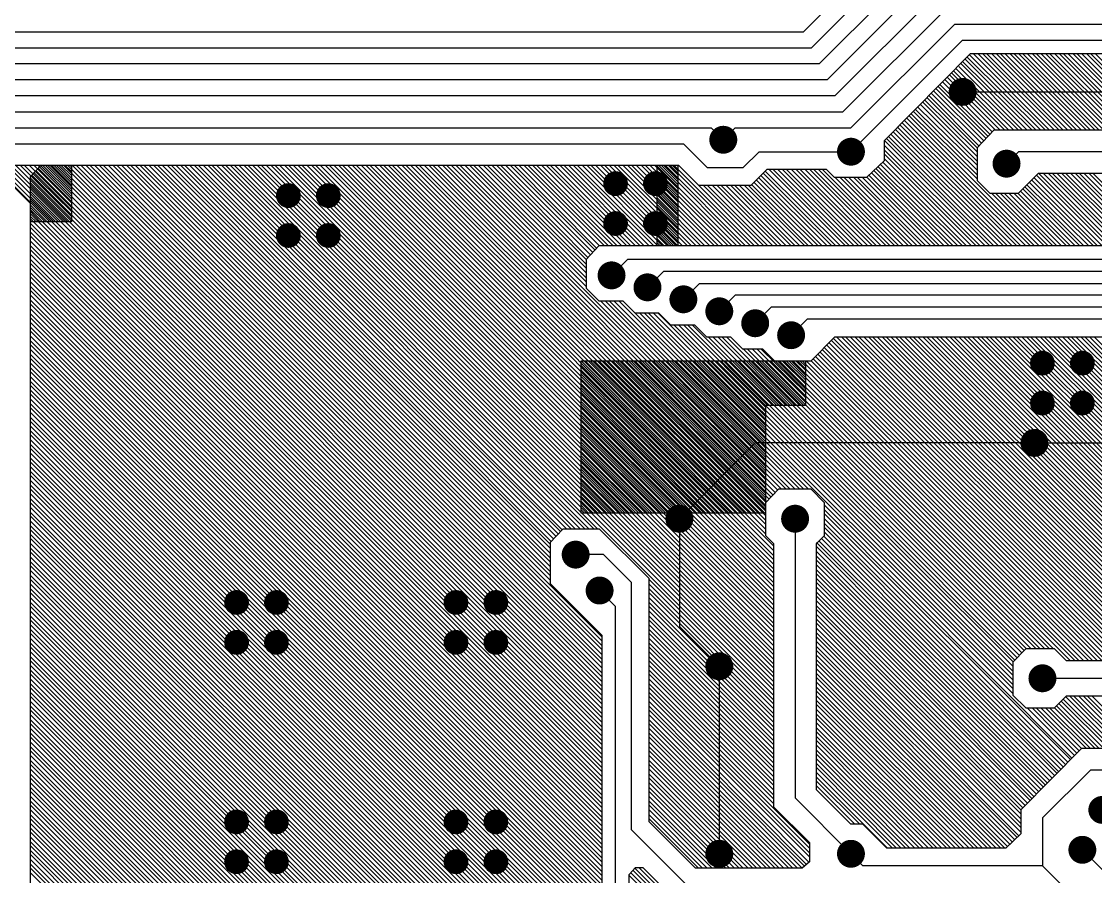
# Model space of a CAD drawing. Extents: x 295 to 953, y 10 to 290.
# Drawn here: x 622.5 to 678.9, y 148.6 to 193.5 of the extents above; entities that cross this region are included whole.
import ezdxf

# ---------------------------------------------------------------- set-up
doc = ezdxf.new("R2010")
doc.units = 0
doc.header["$LTSCALE"] = 5
doc.header["$MEASUREMENT"] = 0
doc.layers.get('0').update_dxf_attribs({"linetype": 'CONTINUOUS', "lineweight": 25})
doc.layers.add('ART02_PHO', color=2, linetype='CONTINUOUS')

msp = doc.modelspace()

# ---------------------------------------------------------------- linework, layer by layer
for points, const_width in [([(672.311, 189.775, -1), (671.577, 189.775, -1)], 0.733), ([(659.738, 187.26, -1), (659.004, 187.26, -1)], 0.733), ([(666.443, 186.632, -1), (665.71, 186.632, -1)], 0.733), ([(674.616, 186.003, -1), (673.882, 186.003, -1)], 0.733), ([(654.038, 184.955, -1), (653.388, 184.955, -1)], 0.65), ([(656.134, 184.955, -1), (655.484, 184.955, -1)], 0.65), ([(636.855, 184.327, -1), (636.205, 184.327, -1)], 0.65), ([(638.95, 184.327, -1), (638.301, 184.327, -1)], 0.65), ([(654.038, 182.86, -1), (653.388, 182.86, -1)], 0.65), ([(656.134, 182.86, -1), (655.484, 182.86, -1)], 0.65), ([(636.855, 182.231, -1), (636.205, 182.231, -1)], 0.65), ([(638.95, 182.231, -1), (638.301, 182.231, -1)], 0.65), ([(653.87, 180.136, -1), (653.137, 180.136, -1)], 0.733), ([(655.756, 179.507, -1), (655.023, 179.507, -1)], 0.733), ([(657.642, 178.878, -1), (656.909, 178.878, -1)], 0.733), ([(659.528, 178.25, -1), (658.795, 178.25, -1)], 0.733), ([(661.414, 177.621, -1), (660.681, 177.621, -1)], 0.733), ([(663.3, 176.992, -1), (662.567, 176.992, -1)], 0.733), ([(676.46, 175.526, -1), (675.81, 175.526, -1)], 0.65), ([(678.555, 175.526, -1), (677.906, 175.526, -1)], 0.65), ([(676.46, 173.43, -1), (675.81, 173.43, -1)], 0.65), ([(678.555, 173.43, -1), (677.906, 173.43, -1)], 0.65), ([(676.083, 171.335, -1), (675.349, 171.335, -1)], 0.733), ([(657.433, 167.353, -1), (656.699, 167.353, -1)], 0.733), ([(663.51, 167.353, -1), (662.776, 167.353, -1)], 0.733), ([(651.984, 165.467, -1), (651.251, 165.467, -1)], 0.733), ([(653.242, 163.581, -1), (652.508, 163.581, -1)], 0.733), ([(634.131, 162.953, -1), (633.481, 162.953, -1)], 0.65), ([(636.226, 162.953, -1), (635.577, 162.953, -1)], 0.65), ([(645.656, 162.953, -1), (645.006, 162.953, -1)], 0.65), ([(647.752, 162.953, -1), (647.102, 162.953, -1)], 0.65), ([(634.131, 160.857, -1), (633.481, 160.857, -1)], 0.65), ([(636.226, 160.857, -1), (635.577, 160.857, -1)], 0.65), ([(645.656, 160.857, -1), (645.006, 160.857, -1)], 0.65), ([(647.752, 160.857, -1), (647.102, 160.857, -1)], 0.65), ([(659.528, 159.6, -1), (658.795, 159.6, -1)], 0.733), ([(676.502, 158.971, -1), (675.768, 158.971, -1)], 0.733), ([(679.645, 152.056, -1), (678.912, 152.056, -1)], 0.733), ([(634.131, 151.427, -1), (633.481, 151.427, -1)], 0.65), ([(636.226, 151.427, -1), (635.577, 151.427, -1)], 0.65), ([(645.656, 151.427, -1), (645.006, 151.427, -1)], 0.65), ([(647.752, 151.427, -1), (647.102, 151.427, -1)], 0.65), ([(678.597, 149.96, -1), (677.864, 149.96, -1)], 0.733), ([(659.528, 149.751, -1), (658.795, 149.751, -1)], 0.733), ([(666.443, 149.751, -1), (665.71, 149.751, -1)], 0.733), ([(634.131, 149.332, -1), (633.481, 149.332, -1)], 0.65), ([(636.226, 149.332, -1), (635.577, 149.332, -1)], 0.65), ([(645.656, 149.332, -1), (645.006, 149.332, -1)], 0.65), ([(647.752, 149.332, -1), (647.102, 149.332, -1)], 0.65)]:
    msp.add_lwpolyline(points, format="xyb", close=True, dxfattribs=dict(const_width=const_width))
at = {"layer": 'ART02_PHO', "color": 7}
for p, q in [((669.01, 198.367), (663.562, 192.918)), ((669.429, 197.528), (663.981, 192.08)), ((669.849, 196.69), (664.4, 191.242)), ((670.268, 195.852), (664.819, 190.404)), ((670.687, 195.014), (665.238, 189.565)), ((665.658, 188.727), (671.106, 194.176)), ((666.077, 187.889), (671.525, 193.337)), ((671.525, 193.337), (727.475, 193.337)), ((663.562, 192.918), (557.32, 192.918)), ((666.077, 186.632), (671.944, 192.499)), ((671.944, 192.499), (727.056, 192.499)), ((663.981, 192.08), (557.739, 192.08)), ((664.4, 191.242), (558.158, 191.242)), ((667.837, 187.218), (672.363, 191.787)), ((675.339, 187.763), (671.86, 191.242)), ((675.59, 187.763), (671.944, 191.368)), ((675.8, 187.763), (672.07, 191.493)), ((676.051, 187.763), (672.196, 191.577)), ((676.303, 187.763), (672.321, 191.703)), ((672.363, 191.787), (726.804, 191.787)), ((676.512, 187.763), (672.489, 191.787)), ((676.764, 187.763), (672.74, 191.787)), ((677.015, 187.763), (672.992, 191.787)), ((677.225, 187.763), (673.201, 191.787)), ((677.476, 187.763), (673.453, 191.787)), ((677.728, 187.763), (673.704, 191.787)), ((677.937, 187.763), (673.914, 191.787)), ((678.189, 187.763), (674.165, 191.787)), ((678.44, 187.763), (674.417, 191.787)), ((678.65, 187.763), (674.626, 191.787)), ((678.901, 187.763), (674.878, 191.787)), ((679.111, 187.763), (675.087, 191.787)), ((679.362, 187.763), (675.339, 191.787)), ((679.614, 187.763), (675.59, 191.787)), ((679.823, 187.763), (675.8, 191.787)), ((680.075, 187.763), (676.051, 191.787)), ((680.326, 187.763), (676.303, 191.787)), ((680.536, 187.763), (676.512, 191.787)), ((680.787, 187.763), (676.764, 191.787)), ((681.039, 187.763), (677.015, 191.787)), ((681.248, 187.763), (677.225, 191.787)), ((681.5, 187.763), (677.476, 191.787)), ((681.751, 187.763), (677.728, 191.787)), ((681.961, 187.763), (677.937, 191.787)), ((682.212, 187.763), (678.189, 191.787)), ((682.463, 187.763), (678.44, 191.787)), ((682.673, 187.763), (678.65, 191.787)), ((682.924, 187.763), (678.901, 191.787)), ((674.375, 187.763), (671.357, 190.781)), ((674.626, 187.763), (671.483, 190.865)), ((674.878, 187.763), (671.609, 190.99)), ((675.087, 187.763), (671.735, 191.116)), ((664.819, 190.404), (558.578, 190.404)), ((673.369, 187.554), (670.771, 190.152)), ((673.495, 187.679), (670.896, 190.278)), ((673.662, 187.763), (671.022, 190.404)), ((673.914, 187.763), (671.148, 190.529)), ((674.165, 187.763), (671.274, 190.655)), ((665.238, 189.565), (558.997, 189.565)), ((672.782, 186.967), (670.184, 189.565)), ((672.908, 187.093), (670.31, 189.691)), ((673.034, 187.218), (670.435, 189.817)), ((673.159, 187.344), (670.561, 189.943)), ((673.285, 187.428), (670.645, 190.068)), ((671.944, 189.775), (703.586, 189.775)), ((672.698, 185.919), (669.597, 188.979)), ((672.698, 186.129), (669.723, 189.104)), ((672.698, 186.38), (669.849, 189.23)), ((672.698, 186.632), (669.932, 189.356)), ((672.698, 186.841), (670.058, 189.482)), ((559.416, 188.727), (665.658, 188.727)), ((675.967, 181.686), (669.136, 188.518)), ((672.698, 185.207), (669.22, 188.643)), ((672.698, 185.416), (669.346, 188.769)), ((672.698, 185.668), (669.471, 188.853)), ((560.463, 187.889), (658.742, 187.889)), ((658.742, 187.889), (659.371, 187.26)), ((659.371, 187.26), (660, 187.889)), ((660, 187.889), (666.077, 187.889)), ((674.794, 181.686), (668.507, 187.931)), ((675.004, 181.686), (668.633, 188.057)), ((675.255, 181.686), (668.759, 188.141)), ((675.506, 181.686), (668.885, 188.266)), ((675.716, 181.686), (669.01, 188.392)), ((673.579, 181.686), (667.921, 187.344)), ((673.83, 181.686), (668.046, 187.428)), ((674.081, 181.686), (668.172, 187.554)), ((674.291, 181.686), (668.298, 187.679)), ((674.542, 181.686), (668.424, 187.805)), ((673.579, 187.763), (672.698, 186.841)), ((688.666, 187.763), (673.579, 187.763)), ((562.14, 187.051), (657.276, 187.051)), ((657.276, 187.051), (658.533, 185.794)), ((673.369, 181.686), (667.837, 187.218)), ((667.837, 186.171), (667.837, 187.218)), ((673.118, 181.686), (667.837, 186.967)), ((672.698, 186.841), (672.698, 185.123)), ((660.419, 185.794), (661.257, 186.632)), ((661.257, 186.632), (666.077, 186.632)), ((666.915, 185.291), (667.837, 186.171)), ((672.866, 181.686), (667.837, 186.716)), ((672.657, 181.686), (667.837, 186.506)), ((672.405, 181.686), (667.837, 186.255)), ((674.878, 186.632), (674.249, 186.003)), ((689.965, 186.632), (674.878, 186.632)), ((615.449, 185.919), (625.131, 185.919)), ((623.999, 182.944), (621.023, 185.919)), ((624.209, 182.944), (621.233, 185.919)), ((624.46, 182.944), (621.484, 185.919)), ((624.712, 182.944), (621.736, 185.919)), ((624.921, 182.944), (621.945, 185.919)), ((625.131, 182.986), (622.197, 185.919)), ((625.131, 183.237), (622.448, 185.919)), ((625.131, 183.488), (622.658, 185.919)), ((625.131, 183.698), (622.909, 185.919)), ((622.993, 185.333), (623.538, 185.919)), ((625.131, 183.95), (623.161, 185.919)), ((653.001, 155.954), (623.287, 185.626)), ((625.131, 184.159), (623.37, 185.919)), ((653.001, 156.205), (623.412, 185.752)), ((623.538, 185.919), (656.982, 185.919)), ((653.001, 156.415), (623.538, 185.877)), ((625.131, 184.411), (623.622, 185.919)), ((653.001, 156.666), (623.748, 185.919)), ((625.131, 184.662), (623.873, 185.919)), ((653.001, 156.918), (623.999, 185.919)), ((625.131, 184.872), (624.083, 185.919)), ((653.001, 157.127), (624.209, 185.919)), ((625.131, 185.123), (624.334, 185.919)), ((653.001, 157.379), (624.46, 185.919)), ((625.131, 185.374), (624.586, 185.919)), ((653.001, 157.63), (624.712, 185.919)), ((625.131, 185.584), (624.795, 185.919)), ((653.001, 157.84), (624.921, 185.919)), ((625.131, 185.835), (625.047, 185.919)), ((625.131, 185.919), (625.131, 182.944)), ((653.001, 158.091), (625.173, 185.919)), ((653.001, 158.342), (625.382, 185.919)), ((653.001, 158.552), (625.634, 185.919)), ((653.001, 158.804), (625.885, 185.919)), ((653.001, 159.055), (626.095, 185.919)), ((653.001, 159.265), (626.346, 185.919)), ((653.001, 159.516), (626.597, 185.919)), ((653.001, 159.767), (626.807, 185.919)), ((653.001, 159.977), (627.058, 185.919)), ((653.001, 160.228), (627.31, 185.919)), ((653.001, 160.48), (627.519, 185.919)), ((653.001, 160.689), (627.771, 185.919)), ((653.001, 160.941), (628.022, 185.919)), ((653.001, 161.15), (628.232, 185.919)), ((650.277, 164.126), (628.483, 185.919)), ((650.277, 164.378), (628.735, 185.919)), ((650.277, 164.587), (628.944, 185.919)), ((650.277, 164.839), (629.196, 185.919)), ((650.277, 165.09), (629.447, 185.919)), ((650.277, 165.3), (629.657, 185.919)), ((650.277, 165.551), (629.908, 185.919)), ((650.277, 165.802), (630.16, 185.919)), ((650.277, 166.012), (630.369, 185.919)), ((650.319, 166.18), (630.621, 185.919)), ((650.444, 166.305), (630.872, 185.919)), ((650.57, 166.431), (631.082, 185.919)), ((650.696, 166.557), (631.333, 185.919)), ((650.821, 166.683), (631.585, 185.919)), ((650.905, 166.766), (631.794, 185.919)), ((651.157, 166.808), (632.046, 185.919)), ((651.408, 166.808), (632.297, 185.919)), ((651.618, 166.808), (632.507, 185.919)), ((651.869, 166.808), (632.758, 185.919)), ((652.121, 166.808), (633.01, 185.919)), ((652.33, 166.808), (633.219, 185.919)), ((652.582, 166.808), (633.471, 185.919)), ((652.791, 166.808), (633.68, 185.919)), ((662.011, 157.84), (633.932, 185.919)), ((662.011, 158.091), (634.183, 185.919)), ((662.011, 158.342), (634.393, 185.919)), ((662.011, 158.552), (634.644, 185.919)), ((662.011, 158.804), (634.896, 185.919)), ((662.011, 159.055), (635.105, 185.919)), ((662.011, 159.265), (635.357, 185.919)), ((662.011, 159.516), (635.608, 185.919)), ((662.011, 159.726), (635.818, 185.919)), ((662.011, 159.977), (636.069, 185.919)), ((662.011, 160.228), (636.321, 185.919)), ((662.011, 160.438), (636.53, 185.919)), ((662.011, 160.689), (636.782, 185.919)), ((662.011, 160.941), (637.033, 185.919)), ((662.011, 161.15), (637.243, 185.919)), ((662.011, 161.402), (637.494, 185.919)), ((662.011, 161.653), (637.746, 185.919)), ((662.011, 161.863), (637.955, 185.919)), ((662.011, 162.114), (638.207, 185.919)), ((662.011, 162.366), (638.458, 185.919)), ((662.011, 162.575), (638.668, 185.919)), ((662.011, 162.827), (638.919, 185.919)), ((662.011, 163.078), (639.17, 185.919)), ((662.011, 163.288), (639.38, 185.919)), ((662.011, 163.539), (639.631, 185.919)), ((662.011, 163.791), (639.883, 185.919)), ((662.011, 164), (640.092, 185.919)), ((662.011, 164.252), (640.344, 185.919)), ((662.011, 164.503), (640.595, 185.919)), ((662.011, 164.713), (640.805, 185.919)), ((662.011, 164.964), (641.056, 185.919)), ((662.011, 165.216), (641.308, 185.919)), ((662.011, 165.425), (641.517, 185.919)), ((662.011, 165.677), (641.769, 185.919)), ((662.011, 165.928), (641.978, 185.919)), ((661.592, 166.557), (642.23, 185.919)), ((661.592, 166.808), (642.481, 185.919)), ((661.592, 167.06), (642.691, 185.919)), ((661.592, 167.269), (642.942, 185.919)), ((661.592, 167.521), (643.194, 185.919)), ((661.592, 167.772), (643.403, 185.919)), ((661.592, 167.982), (643.655, 185.919)), ((661.592, 168.233), (643.906, 185.919)), ((661.592, 168.443), (644.116, 185.919)), ((661.592, 168.694), (644.367, 185.919)), ((661.592, 168.946), (644.619, 185.919)), ((661.592, 169.155), (644.828, 185.919)), ((661.592, 169.407), (645.08, 185.919)), ((661.592, 169.658), (645.331, 185.919)), ((661.592, 169.868), (645.541, 185.919)), ((652.163, 179.549), (645.792, 185.919)), ((652.163, 179.8), (646.044, 185.919)), ((652.163, 180.01), (646.253, 185.919)), ((652.163, 180.261), (646.505, 185.919)), ((652.163, 180.513), (646.756, 185.919)), ((652.163, 180.722), (646.966, 185.919)), ((652.163, 180.974), (647.217, 185.919)), ((652.246, 181.1), (647.469, 185.919)), ((652.372, 181.225), (647.678, 185.919)), ((652.498, 181.351), (647.93, 185.919)), ((652.624, 181.477), (648.181, 185.919)), ((652.707, 181.561), (648.391, 185.919)), ((652.875, 181.686), (648.642, 185.919)), ((653.126, 181.686), (648.894, 185.919)), ((653.336, 181.686), (649.103, 185.919)), ((653.587, 181.686), (649.355, 185.919)), ((653.797, 181.686), (649.564, 185.919)), ((654.049, 181.686), (649.816, 185.919)), ((654.3, 181.686), (650.067, 185.919)), ((654.51, 181.686), (650.277, 185.919)), ((654.761, 181.686), (650.528, 185.919)), ((655.012, 181.686), (650.78, 185.919)), ((655.222, 181.686), (650.989, 185.919)), ((655.473, 181.686), (651.241, 185.919)), ((655.725, 181.686), (651.492, 185.919)), ((655.934, 181.686), (651.702, 185.919)), ((656.186, 181.686), (651.953, 185.919)), ((656.437, 181.686), (652.204, 185.919)), ((656.647, 181.686), (652.414, 185.919)), ((656.898, 181.686), (652.665, 185.919)), ((656.982, 181.854), (652.917, 185.919)), ((656.982, 182.064), (653.126, 185.919)), ((656.982, 182.315), (653.378, 185.919)), ((656.982, 182.566), (653.629, 185.919)), ((656.982, 182.776), (653.839, 185.919)), ((656.982, 183.027), (654.09, 185.919)), ((656.982, 183.279), (654.342, 185.919)), ((656.982, 183.488), (654.551, 185.919)), ((656.982, 183.74), (654.803, 185.919)), ((656.982, 183.991), (655.054, 185.919)), ((656.982, 184.201), (655.264, 185.919)), ((656.982, 184.452), (655.515, 185.919)), ((656.982, 184.704), (655.767, 185.919)), ((655.893, 181.686), (655.893, 185.919)), ((655.893, 185.919), (657.024, 185.919)), ((660.084, 181.686), (655.893, 185.877)), ((659.832, 181.686), (655.893, 185.626)), ((656.982, 184.913), (655.976, 185.919)), ((660.335, 181.686), (656.102, 185.919)), ((656.982, 185.165), (656.228, 185.919)), ((660.545, 181.686), (656.312, 185.919)), ((656.982, 185.416), (656.479, 185.919)), ((660.796, 181.686), (656.563, 185.919)), ((656.982, 185.626), (656.689, 185.919)), ((661.006, 181.686), (656.773, 185.919)), ((656.982, 185.877), (656.94, 185.919)), ((656.982, 185.919), (656.982, 181.686)), ((657.024, 185.919), (658.072, 184.872)), ((658.533, 185.794), (660.419, 185.794)), ((660.838, 184.872), (661.676, 185.71)), ((661.676, 185.71), (664.777, 185.71)), ((665.783, 181.686), (661.76, 185.71)), ((665.993, 181.686), (661.969, 185.71)), ((666.244, 181.686), (662.221, 185.71)), ((666.496, 181.686), (662.472, 185.71)), ((666.705, 181.686), (662.682, 185.71)), ((666.957, 181.686), (662.933, 185.71)), ((667.208, 181.686), (663.185, 185.71)), ((667.418, 181.686), (663.394, 185.71)), ((667.669, 181.686), (663.646, 185.71)), ((667.921, 181.686), (663.897, 185.71)), ((668.13, 181.686), (664.107, 185.71)), ((668.382, 181.686), (664.358, 185.71)), ((668.591, 181.686), (664.568, 185.71)), ((664.777, 185.71), (665.197, 185.291)), ((671.232, 181.686), (667.292, 185.626)), ((671.441, 181.686), (667.376, 185.752)), ((671.693, 181.686), (667.502, 185.835)), ((671.944, 181.686), (667.627, 185.961)), ((672.154, 181.686), (667.753, 186.087)), ((622.993, 146.566), (622.993, 185.333)), ((653.001, 155.241), (622.993, 185.249)), ((653.001, 155.493), (623.035, 185.416)), ((653.001, 155.702), (623.161, 185.542)), ((659.623, 181.686), (655.893, 185.416)), ((659.371, 181.686), (655.893, 185.165)), ((664.568, 181.686), (661.131, 185.123)), ((664.819, 181.686), (661.257, 185.249)), ((665.071, 181.686), (661.341, 185.374)), ((665.28, 181.686), (661.467, 185.5)), ((665.532, 181.686), (661.592, 185.584)), ((665.197, 185.291), (666.915, 185.291)), ((668.843, 181.686), (665.238, 185.291)), ((669.094, 181.686), (665.49, 185.291)), ((669.304, 181.686), (665.699, 185.291)), ((669.555, 181.686), (665.951, 185.291)), ((669.807, 181.686), (666.202, 185.291)), ((670.016, 181.686), (666.412, 185.291)), ((670.268, 181.686), (666.663, 185.291)), ((670.519, 181.686), (666.915, 185.291)), ((670.729, 181.686), (667.041, 185.374)), ((670.98, 181.686), (667.166, 185.5)), ((672.698, 185.123), (673.369, 184.452)), ((674.878, 184.452), (675.926, 185.5)), ((679.027, 181.686), (675.59, 185.123)), ((679.278, 181.686), (675.716, 185.249)), ((679.53, 181.686), (675.842, 185.374)), ((679.739, 181.686), (675.926, 185.5)), ((675.926, 185.5), (688.666, 185.5)), ((679.991, 181.686), (676.177, 185.5)), ((680.242, 181.686), (676.428, 185.5)), ((680.452, 181.686), (676.638, 185.5)), ((680.703, 181.686), (676.889, 185.5)), ((680.955, 181.686), (677.141, 185.5)), ((681.164, 181.686), (677.35, 185.5)), ((681.416, 181.686), (677.602, 185.5)), ((681.667, 181.686), (677.853, 185.5)), ((681.877, 181.686), (678.063, 185.5)), ((682.128, 181.686), (678.314, 185.5)), ((682.38, 181.686), (678.566, 185.5)), ((682.589, 181.686), (678.775, 185.5)), ((622.993, 183.908), (622.071, 184.83)), ((653.001, 154.99), (622.993, 184.997)), ((653.001, 154.78), (622.993, 184.788)), ((653.001, 154.529), (622.993, 184.536)), ((659.12, 181.686), (655.893, 184.913)), ((658.91, 181.686), (655.893, 184.704)), ((661.257, 181.686), (658.072, 184.872)), ((658.072, 184.872), (660.838, 184.872)), ((661.508, 181.686), (658.323, 184.872)), ((661.718, 181.686), (658.533, 184.872)), ((661.969, 181.686), (658.784, 184.872)), ((662.221, 181.686), (659.036, 184.872)), ((662.431, 181.686), (659.245, 184.872)), ((662.682, 181.686), (659.497, 184.872)), ((662.933, 181.686), (659.748, 184.872)), ((663.143, 181.686), (659.958, 184.872)), ((663.394, 181.686), (660.209, 184.872)), ((663.646, 181.686), (660.461, 184.872)), ((663.855, 181.686), (660.67, 184.872)), ((664.107, 181.686), (660.88, 184.872)), ((664.358, 181.686), (661.006, 184.997)), ((677.853, 181.686), (675.004, 184.536)), ((678.105, 181.686), (675.129, 184.662)), ((678.314, 181.686), (675.213, 184.788)), ((678.566, 181.686), (675.339, 184.872)), ((678.817, 181.686), (675.465, 184.997)), ((653.001, 154.277), (622.993, 184.285)), ((653.001, 154.068), (622.993, 184.075)), ((622.993, 182.944), (622.993, 183.908)), ((658.659, 181.686), (655.893, 184.452)), ((658.407, 181.686), (655.893, 184.201)), ((658.198, 181.686), (655.893, 183.991)), ((673.369, 184.452), (674.878, 184.452)), ((676.219, 181.686), (673.453, 184.452)), ((676.428, 181.686), (673.662, 184.452)), ((676.68, 181.686), (673.914, 184.452)), ((676.889, 181.686), (674.123, 184.452)), ((677.141, 181.686), (674.375, 184.452)), ((677.392, 181.686), (674.626, 184.452)), ((677.602, 181.686), (674.836, 184.452)), ((653.001, 153.816), (622.993, 183.824)), ((623.748, 182.944), (622.993, 183.698)), ((653.001, 153.565), (622.993, 183.572)), ((623.496, 182.944), (622.993, 183.488)), ((653.001, 153.355), (622.993, 183.363)), ((657.946, 181.686), (655.893, 183.74)), ((657.695, 181.686), (655.893, 183.488)), ((623.287, 182.944), (622.993, 183.237)), ((653.001, 153.104), (622.993, 183.111)), ((623.035, 182.944), (622.993, 182.986)), ((625.131, 182.944), (622.993, 182.944)), ((653.001, 152.852), (622.993, 182.86)), ((657.485, 181.686), (655.893, 183.279)), ((657.234, 181.686), (655.893, 183.027)), ((656.982, 181.686), (655.893, 182.776)), ((653.001, 152.643), (622.993, 182.65)), ((653.001, 152.391), (622.993, 182.399)), ((656.773, 181.686), (655.893, 182.566)), ((656.521, 181.686), (655.893, 182.315)), ((653.001, 152.182), (622.993, 182.189)), ((653.001, 151.93), (622.993, 181.938)), ((653.001, 151.679), (622.993, 181.686)), ((652.833, 181.686), (652.163, 180.974)), ((656.982, 181.686), (652.833, 181.686)), ((656.27, 181.686), (655.893, 182.064)), ((656.06, 181.686), (655.893, 181.854)), ((688.079, 181.686), (655.893, 181.686)), ((653.001, 151.469), (622.993, 181.477)), ((653.001, 151.218), (622.993, 181.225)), ((653.001, 150.966), (622.993, 180.974)), ((653.001, 150.757), (622.993, 180.764)), ((652.163, 180.974), (652.163, 179.465)), ((654.342, 180.974), (653.504, 180.136)), ((687.87, 180.974), (654.342, 180.974)), ((653.001, 150.505), (622.993, 180.513)), ((653.001, 150.254), (622.993, 180.261)), ((653.001, 150.044), (622.993, 180.052)), ((656.228, 180.345), (655.39, 179.507)), ((685.984, 180.345), (656.228, 180.345)), ((653.001, 149.793), (622.993, 179.8)), ((653.001, 149.541), (622.993, 179.549)), ((652.163, 179.465), (652.833, 178.795)), ((657.276, 178.878), (658.114, 179.717)), ((658.114, 179.717), (684.098, 179.717)), ((653.001, 149.332), (622.993, 179.339)), ((653.001, 149.08), (622.993, 179.088)), ((653.001, 148.829), (622.993, 178.836)), ((660, 179.088), (659.162, 178.25)), ((683.679, 179.088), (660, 179.088)), ((653.001, 148.619), (622.993, 178.627)), ((653.001, 148.368), (622.993, 178.375)), ((652.833, 178.795), (654.09, 178.795)), ((661.592, 170.119), (652.917, 178.795)), ((661.592, 170.371), (653.168, 178.795)), ((661.592, 170.58), (653.378, 178.795)), ((661.592, 170.832), (653.629, 178.795)), ((661.592, 171.083), (653.881, 178.795)), ((654.09, 178.795), (654.719, 178.166)), ((661.886, 178.459), (661.047, 177.621)), ((683.26, 178.459), (661.886, 178.459)), ((653.001, 148.116), (622.993, 178.124)), ((653.001, 147.907), (622.993, 177.914)), ((661.592, 171.293), (654.719, 178.166)), ((654.719, 178.166), (655.976, 178.166)), ((661.592, 171.544), (654.971, 178.166)), ((661.592, 171.796), (655.222, 178.166)), ((661.592, 172.005), (655.432, 178.166)), ((661.592, 172.257), (655.683, 178.166)), ((661.592, 172.508), (655.934, 178.166)), ((655.976, 178.166), (656.605, 177.537)), ((663.772, 177.831), (662.933, 176.992)), ((682.841, 177.831), (663.772, 177.831)), ((653.001, 147.655), (622.993, 177.663)), ((653.001, 147.404), (622.993, 177.412)), ((653.001, 147.194), (622.993, 177.202)), ((656.605, 177.537), (657.862, 177.537)), ((661.592, 172.718), (656.773, 177.537)), ((661.592, 172.969), (657.024, 177.537)), ((661.592, 173.221), (657.276, 177.537)), ((661.718, 173.304), (657.485, 177.537)), ((661.969, 173.304), (657.737, 177.537)), ((657.862, 177.537), (658.491, 176.909)), ((653.001, 146.943), (622.993, 176.951)), ((653.001, 146.692), (622.993, 176.699)), ((658.491, 176.909), (659.748, 176.909)), ((662.179, 173.304), (658.575, 176.909)), ((662.431, 173.304), (658.826, 176.909)), ((662.682, 173.304), (659.078, 176.909)), ((662.892, 173.304), (659.287, 176.909)), ((663.143, 173.304), (659.539, 176.909)), ((659.748, 176.909), (660.377, 176.28)), ((663.981, 175.651), (665.238, 176.909)), ((681.625, 159.893), (664.945, 176.573)), ((681.877, 159.893), (665.071, 176.699)), ((682.128, 159.893), (665.155, 176.825)), ((665.238, 176.909), (682.38, 176.909)), ((682.338, 159.893), (665.322, 176.909)), ((682.589, 159.893), (665.574, 176.909)), ((682.799, 159.893), (665.783, 176.909)), ((683.05, 159.893), (666.035, 176.909)), ((683.302, 159.893), (666.286, 176.909)), ((683.511, 159.893), (666.496, 176.909)), ((683.763, 159.893), (666.747, 176.909)), ((684.014, 159.893), (666.999, 176.909)), ((684.224, 159.893), (667.208, 176.909)), ((684.475, 159.893), (667.46, 176.909)), ((684.727, 159.893), (667.711, 176.909)), ((684.936, 159.893), (667.921, 176.909)), ((685.188, 159.893), (668.172, 176.909)), ((685.439, 159.893), (668.424, 176.909)), ((685.649, 159.893), (668.633, 176.909)), ((685.9, 159.893), (668.885, 176.909)), ((686.152, 159.893), (669.136, 176.909)), ((686.361, 159.893), (669.346, 176.909)), ((686.613, 159.893), (669.597, 176.909)), ((686.864, 159.893), (669.849, 176.909)), ((687.074, 159.893), (670.058, 176.909)), ((687.325, 159.893), (670.31, 176.909)), ((687.577, 159.893), (670.561, 176.909)), ((687.786, 159.893), (670.771, 176.909)), ((688.038, 159.893), (671.022, 176.909)), ((688.289, 159.893), (671.274, 176.909)), ((688.499, 159.893), (671.483, 176.909)), ((688.75, 159.893), (671.735, 176.909)), ((689.001, 159.893), (671.986, 176.909)), ((689.211, 159.893), (672.196, 176.909)), ((689.462, 159.893), (672.447, 176.909)), ((689.714, 159.893), (672.698, 176.909)), ((689.923, 159.893), (672.908, 176.909)), ((690.175, 159.893), (673.159, 176.909)), ((690.384, 159.893), (673.369, 176.909)), ((690.636, 159.893), (673.62, 176.909)), ((690.887, 159.893), (673.872, 176.909)), ((691.097, 159.893), (674.081, 176.909)), ((691.348, 159.893), (674.333, 176.909)), ((691.6, 159.893), (674.584, 176.909)), ((691.809, 159.893), (674.794, 176.909)), ((692.061, 159.893), (675.045, 176.909)), ((692.312, 159.893), (675.297, 176.909)), ((692.522, 159.893), (675.506, 176.909)), ((692.773, 159.893), (675.758, 176.909)), ((693.025, 159.893), (676.009, 176.909)), ((693.234, 159.893), (676.219, 176.909)), ((693.486, 159.893), (676.47, 176.909)), ((693.737, 159.893), (676.722, 176.909)), ((693.947, 159.893), (676.931, 176.909)), ((694.198, 159.893), (677.183, 176.909)), ((694.45, 159.893), (677.434, 176.909)), ((694.659, 159.893), (677.644, 176.909)), ((694.911, 159.893), (677.895, 176.909)), ((695.162, 159.893), (678.147, 176.909)), ((695.372, 159.893), (678.356, 176.909)), ((695.623, 159.893), (678.608, 176.909)), ((695.875, 159.893), (678.859, 176.909)), ((653.001, 146.482), (622.993, 176.49)), ((653.001, 146.231), (622.993, 176.238)), ((660.377, 176.28), (661.425, 176.28)), ((663.394, 173.304), (660.419, 176.28)), ((663.604, 173.304), (660.628, 176.28)), ((663.688, 173.472), (660.88, 176.28)), ((663.688, 173.723), (661.131, 176.28)), ((663.688, 173.975), (661.341, 176.28)), ((661.425, 176.28), (662.053, 175.651)), ((680.703, 159.893), (664.442, 176.112)), ((680.913, 159.893), (664.568, 176.238)), ((681.164, 159.893), (664.694, 176.322)), ((681.416, 159.893), (664.819, 176.448)), ((653.001, 145.979), (622.993, 175.987)), ((653.001, 145.769), (622.993, 175.777)), ((653.001, 145.518), (622.993, 175.526)), ((659.874, 167.647), (651.911, 175.651)), ((651.911, 175.651), (663.981, 175.651)), ((651.911, 167.647), (651.911, 175.651)), ((660.125, 167.647), (652.121, 175.651)), ((660.377, 167.647), (652.372, 175.651)), ((660.586, 167.647), (652.582, 175.651)), ((660.838, 167.647), (652.833, 175.651)), ((661.089, 167.647), (653.085, 175.651)), ((661.299, 167.647), (653.294, 175.651)), ((661.55, 167.647), (653.546, 175.651)), ((661.592, 167.856), (653.797, 175.651)), ((661.592, 168.066), (654.007, 175.651)), ((661.634, 168.275), (654.258, 175.651)), ((661.76, 168.401), (654.51, 175.651)), ((661.886, 168.485), (654.719, 175.651)), ((661.969, 168.61), (654.971, 175.651)), ((662.095, 168.736), (655.222, 175.651)), ((662.221, 168.862), (655.432, 175.651)), ((662.431, 168.904), (655.683, 175.651)), ((662.682, 168.904), (655.934, 175.651)), ((662.892, 168.904), (656.144, 175.651)), ((663.143, 168.904), (656.395, 175.651)), ((663.394, 168.904), (656.647, 175.651)), ((663.604, 168.904), (656.856, 175.651)), ((663.855, 168.904), (657.108, 175.651)), ((674.584, 158.426), (657.359, 175.651)), ((674.584, 158.636), (657.569, 175.651)), ((674.584, 158.887), (657.82, 175.651)), ((674.584, 159.139), (658.072, 175.651)), ((674.584, 159.348), (658.281, 175.651)), ((674.584, 159.6), (658.533, 175.651)), ((674.584, 159.851), (658.742, 175.651)), ((674.668, 159.935), (658.994, 175.651)), ((674.794, 160.061), (659.245, 175.651)), ((674.92, 160.187), (659.455, 175.651)), ((675.045, 160.312), (659.706, 175.651)), ((675.171, 160.438), (659.958, 175.651)), ((675.297, 160.522), (660.167, 175.651)), ((675.548, 160.522), (660.419, 175.651)), ((675.8, 160.522), (660.67, 175.651)), ((676.009, 160.522), (660.88, 175.651)), ((676.261, 160.522), (661.131, 175.651)), ((676.512, 160.522), (661.383, 175.651)), ((676.722, 160.522), (661.592, 175.651)), ((677.602, 159.893), (661.844, 175.651)), ((662.053, 175.651), (663.688, 175.651)), ((677.853, 159.893), (662.095, 175.651)), ((663.688, 174.184), (662.221, 175.651)), ((678.063, 159.893), (662.305, 175.651)), ((663.688, 174.436), (662.472, 175.651)), ((678.314, 159.893), (662.556, 175.651)), ((663.688, 174.645), (662.682, 175.651)), ((678.566, 159.893), (662.808, 175.651)), ((663.688, 174.897), (662.933, 175.651)), ((678.775, 159.893), (663.017, 175.651)), ((663.688, 175.148), (663.185, 175.651)), ((679.027, 159.893), (663.269, 175.651)), ((663.688, 175.358), (663.394, 175.651)), ((679.278, 159.893), (663.52, 175.651)), ((663.688, 175.609), (663.646, 175.651)), ((663.688, 175.651), (663.688, 173.304)), ((679.488, 159.893), (663.73, 175.651)), ((679.739, 159.893), (663.981, 175.651)), ((679.991, 159.893), (664.107, 175.735)), ((680.2, 159.893), (664.233, 175.861)), ((680.452, 159.893), (664.358, 175.987)), ((653.001, 145.267), (622.993, 175.274)), ((653.001, 145.057), (622.993, 175.065)), ((659.664, 167.647), (651.911, 175.4)), ((659.413, 167.647), (651.911, 175.148)), ((659.162, 167.647), (651.911, 174.939)), ((653.001, 144.806), (622.993, 174.813)), ((653.001, 144.554), (622.993, 174.562)), ((653.001, 144.345), (622.993, 174.352)), ((658.952, 167.647), (651.911, 174.687)), ((658.701, 167.647), (651.911, 174.436)), ((653.001, 144.093), (622.993, 174.101)), ((653.001, 143.884), (622.993, 173.891)), ((658.449, 167.647), (651.911, 174.226)), ((658.24, 167.647), (651.911, 173.975)), ((653.001, 143.632), (622.993, 173.64)), ((653.001, 143.381), (622.993, 173.388)), ((657.988, 167.647), (651.911, 173.723)), ((657.778, 167.647), (651.911, 173.514)), ((657.527, 167.647), (651.911, 173.262)), ((663.688, 173.304), (661.592, 173.304)), ((661.592, 173.304), (661.592, 166.473)), ((653.001, 143.171), (622.993, 173.179)), ((653.001, 142.92), (622.993, 172.927)), ((653.001, 142.668), (622.993, 172.676)), ((657.276, 167.647), (651.911, 173.011)), ((657.066, 167.647), (651.911, 172.801)), ((653.001, 142.459), (622.993, 172.466)), ((653.001, 142.207), (622.993, 172.215)), ((656.815, 167.647), (651.911, 172.55)), ((656.563, 167.647), (651.911, 172.299)), ((656.354, 167.647), (651.911, 172.089)), ((653.001, 141.956), (622.993, 171.963)), ((653.001, 141.746), (622.993, 171.754)), ((653.001, 141.495), (622.993, 171.502)), ((656.102, 167.647), (651.911, 171.838)), ((655.851, 167.647), (651.911, 171.586)), ((653.001, 141.243), (622.993, 171.251)), ((653.001, 141.034), (622.993, 171.041)), ((655.641, 167.647), (651.911, 171.377)), ((655.39, 167.647), (651.911, 171.125)), ((661.047, 171.335), (657.066, 167.353)), ((675.716, 171.335), (661.047, 171.335)), ((675.716, 171.335), (687.87, 171.335)), ((653.001, 140.782), (622.993, 170.79)), ((653.001, 140.531), (622.993, 170.538)), ((655.138, 167.647), (651.911, 170.874)), ((654.929, 167.647), (651.911, 170.664)), ((654.677, 167.647), (651.911, 170.413)), ((653.001, 140.321), (622.993, 170.329)), ((653.001, 140.07), (622.993, 170.077)), ((653.001, 139.818), (622.993, 169.826)), ((654.426, 167.647), (651.911, 170.161)), ((654.216, 167.647), (651.911, 169.952)), ((653.001, 139.609), (622.993, 169.616)), ((653.001, 139.357), (622.993, 169.365)), ((653.965, 167.647), (651.911, 169.7)), ((653.713, 167.647), (651.911, 169.449)), ((653.504, 167.647), (651.911, 169.239)), ((653.001, 139.106), (622.993, 169.113)), ((653.001, 138.896), (622.993, 168.904)), ((653.252, 167.647), (651.911, 168.988)), ((653.001, 167.647), (651.911, 168.736)), ((662.263, 168.904), (661.592, 168.191)), ((663.981, 168.904), (662.263, 168.904)), ((664.694, 168.191), (663.981, 168.904)), ((653.001, 138.645), (622.993, 168.652)), ((653.001, 138.393), (622.993, 168.401)), ((653.001, 138.184), (622.993, 168.191)), ((652.791, 167.647), (651.911, 168.527)), ((652.54, 167.647), (651.911, 168.275)), ((661.592, 168.191), (661.592, 167.647)), ((664.694, 166.473), (664.694, 168.191)), ((653.001, 137.932), (622.993, 167.94)), ((653.001, 137.681), (622.993, 167.688)), ((652.288, 167.647), (651.911, 168.066)), ((652.079, 167.647), (651.911, 167.814)), ((661.592, 167.647), (651.911, 167.647)), ((674.584, 158.175), (664.694, 168.066)), ((677.686, 154.78), (664.694, 167.814)), ((677.602, 154.696), (664.694, 167.605)), ((653.001, 137.471), (622.993, 167.479)), ((653.001, 137.22), (622.993, 167.227)), ((657.066, 167.353), (657.066, 161.695)), ((663.143, 167.353), (663.143, 152.685)), ((677.476, 154.571), (664.694, 167.353)), ((677.35, 154.445), (664.694, 167.102)), ((653.001, 136.968), (622.993, 166.976)), ((653.001, 136.759), (622.993, 166.766)), ((653.001, 136.507), (622.993, 166.515)), ((650.947, 166.808), (650.277, 166.096)), ((652.875, 166.808), (650.947, 166.808)), ((655.473, 164.21), (652.875, 166.808)), ((661.592, 166.473), (662.011, 166.054)), ((664.275, 166.054), (664.694, 166.473)), ((676.973, 154.068), (664.652, 166.431)), ((677.225, 154.319), (664.694, 166.892)), ((677.099, 154.193), (664.694, 166.641)), ((653.001, 136.298), (622.993, 166.305)), ((653.001, 136.046), (622.993, 166.054)), ((650.277, 166.096), (650.277, 163.958)), ((662.011, 166.054), (662.011, 152.224)), ((676.638, 153.732), (664.275, 166.096)), ((664.275, 153.104), (664.275, 166.054)), ((676.512, 153.607), (664.275, 165.886)), ((676.764, 153.858), (664.4, 166.18)), ((676.889, 153.984), (664.526, 166.305)), ((653.001, 135.795), (622.993, 165.802)), ((653.001, 135.585), (622.993, 165.593)), ((653.001, 135.334), (622.993, 165.341)), ((653.085, 165.467), (651.618, 165.467)), ((654.551, 164), (653.085, 165.467)), ((676.387, 153.481), (664.275, 165.635)), ((676.303, 153.355), (664.275, 165.383)), ((653.001, 135.082), (622.993, 165.09)), ((653.001, 134.873), (622.993, 164.88)), ((676.177, 153.271), (664.275, 165.174)), ((676.051, 153.146), (664.275, 164.922)), ((653.001, 134.621), (622.993, 164.629)), ((642.775, 144.596), (622.993, 164.378)), ((642.523, 144.596), (622.993, 164.168)), ((655.473, 151.427), (655.473, 164.21)), ((662.011, 157.63), (655.473, 164.168)), ((675.926, 153.02), (664.275, 164.671)), ((675.8, 152.894), (664.275, 164.461)), ((675.674, 152.768), (664.275, 164.21)), ((642.314, 144.596), (622.993, 163.917)), ((642.062, 144.596), (622.993, 163.665)), ((650.277, 163.958), (653.001, 161.234)), ((654.551, 151.008), (654.551, 164)), ((662.011, 157.379), (655.473, 163.917)), ((662.011, 157.127), (655.473, 163.665)), ((675.59, 152.643), (664.275, 164)), ((675.465, 152.559), (664.275, 163.749)), ((641.853, 144.596), (622.993, 163.456)), ((641.601, 144.596), (622.993, 163.204)), ((653.713, 162.743), (652.875, 163.581)), ((662.011, 156.918), (655.473, 163.456)), ((662.011, 156.666), (655.473, 163.204)), ((675.339, 152.433), (664.275, 163.497)), ((675.213, 152.307), (664.275, 163.288)), ((675.087, 152.182), (664.275, 163.036)), ((641.35, 144.596), (622.993, 162.953)), ((641.14, 144.596), (622.993, 162.743)), ((640.889, 144.596), (622.993, 162.492)), ((653.713, 121.043), (653.713, 162.743)), ((662.011, 156.415), (655.473, 162.953)), ((662.011, 156.205), (655.473, 162.743)), ((662.011, 155.954), (655.473, 162.492)), ((675.004, 152.056), (664.275, 162.785)), ((675.004, 151.846), (664.275, 162.575)), ((640.637, 144.596), (622.993, 162.24)), ((640.428, 144.596), (622.993, 162.031)), ((662.011, 155.702), (655.473, 162.24)), ((662.011, 155.493), (655.473, 162.031)), ((675.004, 151.595), (664.275, 162.324)), ((675.004, 151.344), (664.275, 162.072)), ((640.176, 144.596), (622.993, 161.779)), ((639.925, 144.596), (622.993, 161.528)), ((662.011, 155.241), (655.473, 161.779)), ((662.011, 154.99), (655.473, 161.528)), ((657.066, 161.695), (659.162, 159.6)), ((675.004, 151.134), (664.275, 161.863)), ((675.004, 150.883), (664.275, 161.611)), ((674.878, 150.715), (664.275, 161.36)), ((639.715, 144.596), (622.993, 161.318)), ((639.464, 144.596), (622.993, 161.067)), ((639.212, 144.596), (622.993, 160.815)), ((653.001, 161.234), (653.001, 122.509)), ((662.011, 154.78), (655.473, 161.318)), ((662.011, 154.529), (655.473, 161.067)), ((662.011, 154.277), (655.473, 160.815)), ((674.794, 150.631), (664.275, 161.15)), ((674.668, 150.505), (664.275, 160.899)), ((639.003, 144.596), (622.993, 160.606)), ((638.751, 144.596), (622.993, 160.354)), ((662.011, 154.068), (655.473, 160.606)), ((662.011, 153.816), (655.473, 160.354)), ((674.542, 150.38), (664.275, 160.648)), ((674.417, 150.254), (664.275, 160.438)), ((675.255, 160.522), (674.584, 159.809)), ((676.764, 160.522), (675.255, 160.522)), ((677.392, 159.893), (676.764, 160.522)), ((638.5, 144.596), (622.993, 160.103)), ((638.29, 144.596), (622.993, 159.893)), ((662.011, 153.565), (655.473, 160.103)), ((662.011, 153.355), (655.473, 159.893)), ((674.291, 150.128), (664.275, 160.187)), ((674.165, 150.044), (664.275, 159.935)), ((673.956, 150.044), (664.275, 159.726)), ((674.584, 159.809), (674.584, 158.091)), ((697.048, 159.893), (677.392, 159.893)), ((638.039, 144.596), (622.993, 159.642)), ((637.787, 144.596), (622.993, 159.39)), ((637.578, 144.596), (622.993, 159.181)), ((662.011, 153.104), (655.473, 159.642)), ((662.011, 152.852), (655.473, 159.39)), ((662.011, 152.643), (655.473, 159.181)), ((659.162, 159.6), (659.162, 149.751)), ((673.704, 150.044), (664.275, 159.474)), ((673.453, 150.044), (664.275, 159.223)), ((637.326, 144.596), (622.993, 158.929)), ((637.075, 144.596), (622.993, 158.678)), ((662.011, 152.391), (655.473, 158.929)), ((663.897, 150.254), (655.473, 158.678)), ((673.243, 150.044), (664.275, 159.013)), ((672.992, 150.044), (664.275, 158.762)), ((676.135, 158.971), (698.766, 158.971)), ((636.865, 144.596), (622.993, 158.468)), ((636.614, 144.596), (622.993, 158.217)), ((636.362, 144.596), (622.993, 158.007)), ((663.897, 150.044), (655.473, 158.468)), ((663.897, 149.793), (655.473, 158.217)), ((663.897, 149.583), (655.473, 158.007)), ((672.74, 150.044), (664.275, 158.51)), ((672.531, 150.044), (664.275, 158.301)), ((672.279, 150.044), (664.275, 158.049)), ((674.584, 158.091), (675.255, 157.42)), ((676.764, 157.42), (677.392, 158.049)), ((680.075, 155.283), (677.35, 158.007)), ((677.392, 158.049), (697.048, 158.049)), ((680.326, 155.283), (677.56, 158.049)), ((680.536, 155.283), (677.77, 158.049)), ((680.787, 155.283), (678.021, 158.049)), ((681.039, 155.283), (678.272, 158.049)), ((681.248, 155.283), (678.482, 158.049)), ((681.5, 155.283), (678.733, 158.049)), ((636.153, 144.596), (622.993, 157.756)), ((635.901, 144.596), (622.993, 157.504)), ((663.855, 149.332), (655.473, 157.756)), ((663.73, 149.206), (655.473, 157.504)), ((672.028, 150.044), (664.275, 157.798)), ((671.818, 150.044), (664.275, 157.588)), ((675.255, 157.42), (676.764, 157.42)), ((677.811, 154.906), (675.339, 157.42)), ((677.937, 155.032), (675.59, 157.42)), ((678.063, 155.157), (675.8, 157.42)), ((678.189, 155.283), (676.051, 157.42)), ((678.44, 155.283), (676.303, 157.42)), ((678.65, 155.283), (676.512, 157.42)), ((678.901, 155.283), (676.764, 157.42)), ((679.111, 155.283), (676.889, 157.504)), ((679.362, 155.283), (677.015, 157.63)), ((679.614, 155.283), (677.141, 157.756)), ((679.823, 155.283), (677.225, 157.881)), ((635.65, 144.596), (622.993, 157.295)), ((635.44, 144.596), (622.993, 157.043)), ((663.646, 149.08), (655.473, 157.295)), ((663.52, 148.997), (655.473, 157.043)), ((671.567, 150.044), (664.275, 157.337)), ((671.315, 150.044), (664.275, 157.085)), ((671.106, 150.044), (664.275, 156.876)), ((635.189, 144.596), (622.993, 156.792)), ((634.938, 144.596), (622.993, 156.582)), ((634.728, 144.596), (622.993, 156.331)), ((663.269, 148.997), (655.473, 156.792)), ((663.017, 148.997), (655.473, 156.582)), ((662.808, 148.997), (655.473, 156.331)), ((670.854, 150.044), (664.275, 156.624)), ((670.603, 150.044), (664.275, 156.373)), ((634.477, 144.596), (622.993, 156.079)), ((634.267, 144.596), (622.993, 155.87)), ((662.556, 148.997), (655.473, 156.079)), ((662.305, 148.997), (655.473, 155.87)), ((670.393, 150.044), (664.275, 156.163)), ((670.142, 150.044), (664.275, 155.912)), ((669.89, 150.044), (664.275, 155.702)), ((634.016, 144.596), (622.993, 155.618)), ((633.764, 144.596), (622.993, 155.367)), ((633.555, 144.596), (622.993, 155.157)), ((662.095, 148.997), (655.473, 155.618)), ((661.844, 148.997), (655.473, 155.367)), ((661.634, 148.997), (655.473, 155.157)), ((669.681, 150.044), (664.275, 155.451)), ((669.429, 150.044), (664.275, 155.199)), ((678.189, 155.283), (675.004, 152.056)), ((689.127, 155.283), (678.189, 155.283)), ((633.303, 144.596), (622.993, 154.906)), ((633.052, 144.596), (622.993, 154.654)), ((661.383, 148.997), (655.473, 154.906)), ((661.131, 148.997), (655.473, 154.654)), ((669.178, 150.044), (664.275, 154.99)), ((668.968, 150.044), (664.275, 154.738)), ((632.842, 144.596), (622.993, 154.445)), ((632.591, 144.596), (622.993, 154.193)), ((660.922, 148.997), (655.473, 154.445)), ((660.67, 148.997), (655.473, 154.193)), ((668.717, 150.044), (664.275, 154.487)), ((668.466, 150.044), (664.275, 154.277)), ((668.256, 150.044), (664.275, 154.026)), ((678.65, 154.151), (676.135, 151.637)), ((687.66, 154.151), (678.65, 154.151)), ((632.339, 144.596), (622.993, 153.942)), ((632.13, 144.596), (622.993, 153.732)), ((631.878, 144.596), (622.993, 153.481)), ((660.419, 148.997), (655.473, 153.942)), ((660.209, 148.997), (655.473, 153.732)), ((659.958, 148.997), (655.473, 153.481)), ((668.005, 150.044), (664.275, 153.774)), ((666.538, 151.302), (664.275, 153.565)), ((631.627, 144.596), (622.993, 153.229)), ((631.417, 144.596), (622.993, 153.02)), ((659.706, 148.997), (655.473, 153.229)), ((659.497, 148.997), (655.473, 153.02)), ((666.286, 151.302), (664.275, 153.313)), ((666.077, 151.302), (664.275, 153.104)), ((631.166, 144.596), (622.993, 152.768)), ((630.914, 144.596), (622.993, 152.517)), ((659.245, 148.997), (655.473, 152.768)), ((658.994, 148.997), (655.473, 152.517)), ((663.143, 152.685), (666.077, 149.751)), ((630.705, 144.596), (622.993, 152.307)), ((630.453, 144.596), (622.993, 152.056)), ((630.202, 144.596), (622.993, 151.805)), ((658.784, 148.997), (655.473, 152.307)), ((658.533, 148.997), (655.473, 152.056)), ((658.281, 148.997), (655.473, 151.805)), ((662.011, 152.224), (663.897, 150.338)), ((675.004, 152.056), (675.004, 150.799)), ((629.992, 144.596), (622.993, 151.595)), ((629.741, 144.596), (622.993, 151.344)), ((658.072, 148.997), (655.473, 151.595)), ((657.904, 148.997), (655.473, 151.427)), ((666.705, 151.302), (666.077, 151.302)), ((667.963, 150.044), (666.705, 151.302)), ((676.135, 151.637), (676.135, 149.122)), ((629.489, 144.596), (622.993, 151.092)), ((629.28, 144.596), (622.993, 150.883)), ((629.028, 144.596), (622.993, 150.631)), ((657.485, 148.075), (654.551, 151.008)), ((675.004, 150.799), (674.207, 150.044)), ((628.777, 144.596), (622.993, 150.38)), ((628.567, 144.596), (622.993, 150.17)), ((663.897, 150.338), (663.897, 149.332)), ((628.316, 144.596), (622.993, 149.919)), ((628.064, 144.596), (622.993, 149.709)), ((666.077, 149.751), (666.705, 149.122)), ((674.207, 150.044), (667.963, 150.044)), ((678.231, 149.96), (680.536, 147.655)), ((627.855, 144.596), (622.993, 149.458)), ((627.603, 144.596), (622.993, 149.206)), ((627.352, 144.596), (622.993, 148.997)), ((654.426, 148.661), (654.761, 149.038)), ((677.309, 126.449), (654.719, 148.997)), ((654.761, 149.038), (655.138, 149.038)), ((677.309, 126.659), (654.929, 149.038)), ((655.138, 149.038), (657.024, 147.153)), ((663.52, 148.997), (657.904, 148.997)), ((663.897, 149.332), (663.52, 148.997)), ((676.135, 149.122), (666.705, 149.122)), ((679.278, 145.979), (676.135, 149.122)), ((627.142, 144.596), (622.993, 148.745)), ((654.426, 122.509), (654.426, 148.661)), ((677.309, 125.737), (654.426, 148.619)), ((677.309, 125.946), (654.51, 148.745)), ((677.309, 126.198), (654.635, 148.871))]:
    msp.add_line(p, q, dxfattribs=at)

doc.saveas('drawing.dxf')
